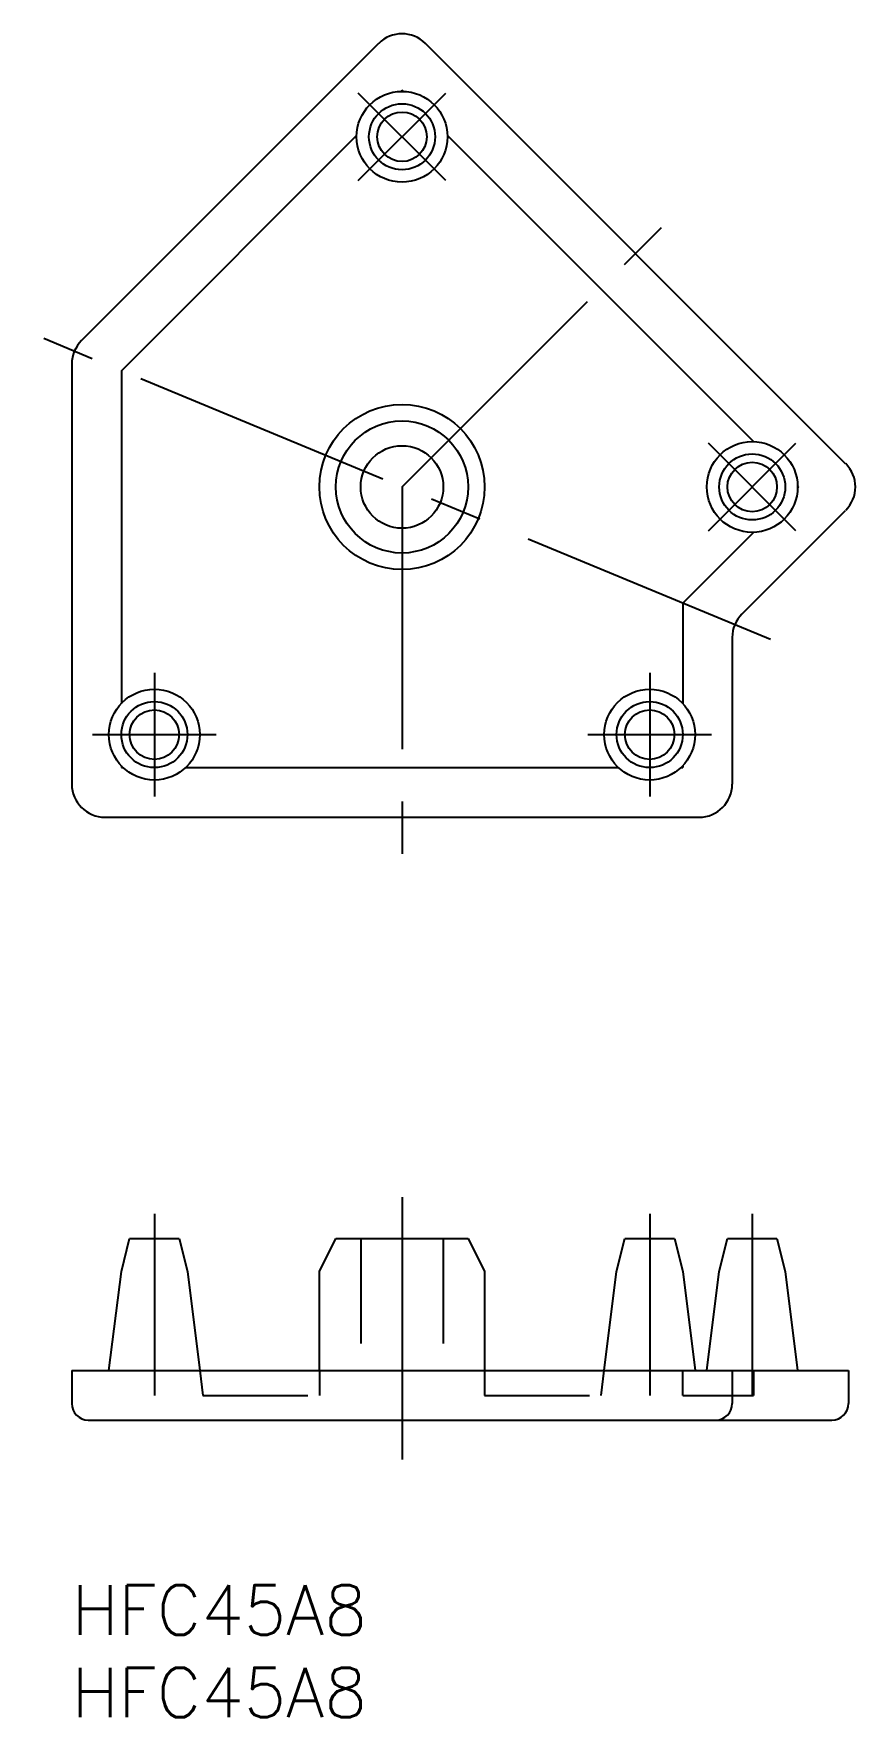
# Model space of a CAD drawing. Extents: x -2 to 47, y -8 to 94.
import ezdxf

# ---------------------------------------------------------------- set-up
doc = ezdxf.new("R2010")
doc.units = 0
doc.header["$LTSCALE"] = 0.5
doc.linetypes.add('CENTER', pattern=[50.8, 31.75, -6.35, 6.35, -6.35])
doc.linetypes.add('DASHED', pattern=[19.05, 12.7, -6.35])
for name, color, linetype in [('MSM_CENTER', 1, 'CENTER'), ('MSM_CONTINUOUS', 7, 'CONTINUOUS'), ('MSM_DASHED', 4, 'DASHED'), ('MSM_PART_NUMBER', 7, 'CONTINUOUS')]:
    doc.layers.add(name, color=color, linetype=linetype)
doc.styles.get("Standard").update_dxf_attribs({"font": 'txt.shx', "height": 3, "bigfont": 'bigfont.shx'})

# ---------------------------------------------------------------- blocks, each defined once
blk = doc.blocks.new('*U2')
at = {"layer": 'MSM_PART_NUMBER'}
blk.add_text('HFC45A8', height=3, dxfattribs=at).set_placement((0, -3))
blk = doc.blocks.new('*U3')
at = {"layer": 'MSM_PART_NUMBER'}
blk.add_text('HFC45A8', height=3, dxfattribs=at).set_placement((0, -8))

msp = doc.modelspace()

# ---------------------------------------------------------------- linework, layer by layer
at = {"layer": 'MSM_CENTER'}
for p, q in [((22.65, 85.08), (17.35, 90.38)), ((17.35, 85.08), (22.65, 90.38)), ((20, 66.52), (35.91, 82.43)), ((42.31, 57.28), (-2.31, 75.76)), ((43.86, 63.87), (38.56, 69.17)), ((38.56, 63.87), (43.86, 69.17)), ((20, 66.52), (20, 44.02)), ((5, 55.27), (5, 47.77)), ((35, 55.27), (35, 47.77)), ((1.25, 51.52), (8.75, 51.52)), ((31.25, 51.52), (38.75, 51.52)), ((20, 23.5), (20, 7.5)), ((5, 22.5), (5, 11.5)), ((35, 22.5), (35, 11.5)), ((41.21, 22.5), (41.21, 11.5))]:
    msp.add_line(p, q, dxfattribs=at)
at = {"layer": 'MSM_CONTINUOUS'}
for p, q in [((0.59, 75.39), (18.59, 93.39)), ((46.87, 67.93), (21.41, 93.39)), ((19.92, 90.48), (20, 90.56)), ((20.08, 90.48), (20, 90.56)), ((3, 73.56), (17.25, 87.81)), ((41.29, 69.27), (22.75, 87.81)), ((0, 73.97), (0, 48.52)), ((3, 73.56), (3, 53.41)), ((44.04, 66.52), (43.96, 66.6)), ((43.96, 66.44), (44.04, 66.52)), ((40.59, 58.82), (46.87, 65.1)), ((37, 59.48), (41.29, 63.77)), ((37, 59.48), (37, 53.41)), ((40, 57.41), (40, 48.52)), ((3, 49.63), (3, 49.52)), ((3, 49.52), (3.11, 49.52)), ((6.89, 49.52), (33.11, 49.52)), ((36.89, 49.52), (37, 49.52)), ((37, 49.63), (37, 49.52)), ((2, 46.52), (38, 46.52)), ((3, 19), (3.5, 21)), ((3.5, 21), (6.5, 21)), ((6.5, 21), (7, 19)), ((15, 19), (16, 21)), ((16, 21), (24, 21)), ((24, 21), (25, 19)), ((33, 19), (33.5, 21)), ((33.5, 21), (36.5, 21)), ((36.5, 21), (37, 19)), ((39.21, 19), (39.71, 21)), ((39.71, 21), (42.71, 21)), ((42.71, 21), (43.21, 19)), ((2.25, 13), (3, 19)), ((7, 19), (7.75, 13)), ((15, 13), (15, 19)), ((25, 19), (25, 13)), ((32.25, 13), (33, 19)), ((37, 19), (37.75, 13)), ((38.46, 13), (39.21, 19)), ((43.21, 19), (43.96, 13)), ((0, 13), (0, 11)), ((0, 13), (47.04, 13)), ((40, 13), (40, 11)), ((47.04, 13), (47.04, 11)), ((1, 10), (46.04, 10))]:
    msp.add_line(p, q, dxfattribs=at)
for centre, radius in [((20, 87.73), 2.75), ((20, 87.73), 2), ((20, 87.73), 1.5), ((20, 66.52), 5), ((20, 66.52), 4), ((20, 66.52), 2.5), ((41.21, 66.52), 2.75), ((41.21, 66.52), 2), ((41.21, 66.52), 1.5), ((5, 51.52), 2.75), ((35, 51.52), 2.75), ((5, 51.52), 2), ((35, 51.52), 2), ((5, 51.52), 1.5), ((35, 51.52), 1.5)]:
    msp.add_circle(centre, radius, dxfattribs=at)
for centre, radius, start, end in [((20, 91.97), 2, 45, 135), ((2, 73.97), 2, 135, 180), ((45.46, 66.52), 2, 315, 45), ((42, 57.41), 2, 135, 180), ((2, 48.52), 2, 180, 270), ((38, 48.52), 2, 270, 0), ((1, 11), 1, 180, 270), ((39, 11), 1, 270, 0), ((46.04, 11), 1, 270, 0)]:
    msp.add_arc(centre, radius, start, end, dxfattribs=at)
at = {"layer": 'MSM_DASHED'}
for p, q in [((17.5, 21), (17.5, 13)), ((22.5, 21), (22.5, 13)), ((7.75, 13), (7.94, 11.5)), ((15, 13), (15, 11.5)), ((25, 13), (25, 11.5)), ((32.06, 11.5), (32.25, 13)), ((37, 11.5), (37, 13)), ((41.29, 13), (41.29, 11.5)), ((7.94, 11.5), (15, 11.5)), ((25, 11.5), (32.06, 11.5)), ((37, 11.5), (41.29, 11.5))]:
    msp.add_line(p, q, dxfattribs=at)

# ---------------------------------------------------------------- block references
at = {"layer": 'MSM_CONTINUOUS'}
for name in ['*U2', '*U3']:
    msp.add_blockref(name, (0, 0), dxfattribs=at)

doc.saveas('drawing.dxf')
